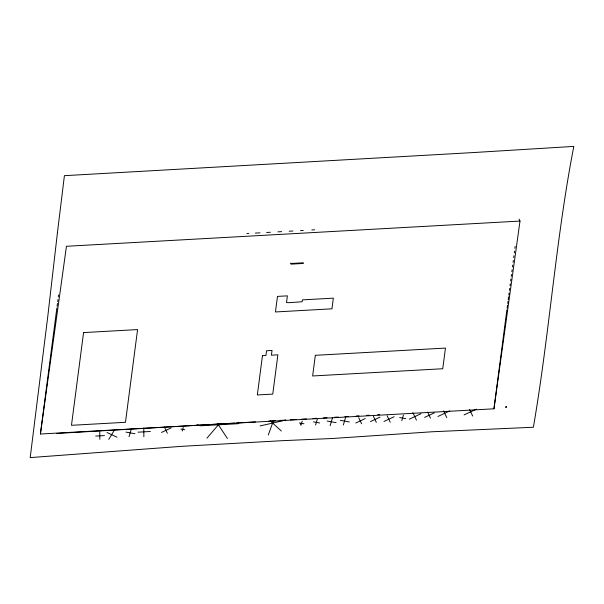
<?xml version="1.0" encoding="UTF-8"?>
<svg xmlns="http://www.w3.org/2000/svg" width="604" height="604" viewBox="0 0 604 604"><rect width="100%" height="100%" fill="white"/><g stroke="black" fill="none" stroke-linecap="round" stroke-linejoin="round"><path stroke-width="0.91" d="M519.1 219.101L519.999 221.064L493.959 408.802L40.408 434.019L56.852 308.055M57.093 306.19L57.463 303.389M57.705 301.524L57.946 299.652M58.316 296.858L58.558 294.986M291.03 263.487L290.947 264.144L303.276 263.465L303.367 262.8L291.03 263.487L290.803 262.982M493.959 408.802L506.869 309.897M507.111 308.025L507.481 305.231M507.722 303.367L507.964 301.494M508.206 299.629L508.576 296.828M508.817 294.963L509.059 293.099M509.429 290.298L509.67 288.433M510.033 285.632L510.282 283.767M510.644 280.966L510.886 279.101M511.256 276.3L511.497 274.435M511.86 271.634L512.109 269.769M512.471 266.976L512.713 265.103M513.083 262.31L513.324 260.437M513.687 257.644L513.936 255.771M514.298 252.978L514.54 251.113M514.91 248.312L515.152 246.447M40.408 434.019L66.448 246.281L519.999 221.064M129.03 436.745L131.476 428.447M182.212 431.037L183.254 427.511M302.211 421.177L300.996 425.299L300.369 423.925M315.59 425.012L317.251 419.38M330.154 425.654L332.6 417.364M343.366 424.959L345.813 416.669M401.773 420.724L403.434 415.084M268.289 434.963L273.355 421.079M108.78 439.357L114.428 430.108M206.923 438.194L219.033 424.046M161.495 432.449L171.015 427.994M355.764 423.011L365.284 418.557M370.456 421.6L379.984 417.145M383.978 421.486L394.17 416.707M409.24 419.206L420.965 413.71M424.627 417.387L434.155 412.925M437.93 416.473L449.784 410.924M464.114 414.903L476.413 409.15M260.128 425.933L285.632 420.105M56.648 433.461L234.677 423.079M236.564 422.966L245.035 422.475M246.923 422.362L255.401 421.871M268.84 421.086L275.409 420.701M280.105 420.429L285.737 420.105M290.433 419.825L296.066 419.501M301.698 419.168L306.394 418.897M312.963 418.512L316.723 418.293M323.291 417.908L327.051 417.689M334.563 417.251L338.316 417.032M344.884 416.654L348.644 416.435M356.156 415.997L358.972 415.831M366.485 415.393L369.301 415.227M377.749 414.737L379.622 414.623M246.862 233.574L248.75 233.469M255.333 233.099L260.037 232.842M266.628 232.472L270.388 232.261M277.916 231.845L281.683 231.634M289.21 231.219L292.97 231.007M300.498 230.592L303.321 230.434M311.792 229.958L314.616 229.807M196.964 424.974L198.059 424.914M200.566 425.797L238.225 423.706M138.082 432.177L150.381 431.49M95.719 436.065L104.462 435.582M399.682 417.568L405.82 418.678M340.294 420.324L349.316 421.954M327.081 421.018L336.103 422.649M313.499 421.864L319.629 422.974M299.471 422.996L303.955 423.804M180.906 429.066L184.741 429.761M125.957 432.102L134.979 433.74M106.983 432.479L116.942 437.19M270.313 420.973L281.343 430.999M217.546 423.54L227.421 438.504M469.587 409.542L472.675 416.035M443.585 410.939L446.771 417.643M427.579 412.064L430.478 418.157M412.872 412.645L416.443 420.158M387.134 415.779L390.244 422.309M373.408 416.277L376.307 422.377M358.716 417.689L361.615 423.781M164.447 427.126L167.346 433.219M143.797 428.032L143.865 436.737M99.773 431.883L99.826 439.312M57.425 232.714L47.791 316.33L30.2 457.598L181.683 446.333L281.977 440.701L332.366 438.496L432.147 431.769L533.377 427.247C549.474 333.982 555.748 239.343 573.8 146.402L473.189 152.57L64.409 175.673L57.425 232.714M83.571 332.585L71.468 425.307L125.466 422.302L137.576 329.58L83.571 332.585M262.461 355.673L257.334 394.956L272.766 394.102L277.893 354.812L271.415 355.175L272.026 350.448L266.553 350.758L265.934 355.477L262.461 355.673M277.478 296.398L275.447 311.958L331.958 308.818L333.348 298.157L302.393 299.878L302.151 301.728L289.233 302.687L286.507 302.596L287.391 295.847L277.478 296.398M315.333 355.318L312.638 375.975L442.755 368.742L445.45 348.085L315.333 355.318M506.182 406.507L505.533 407.353L506.62 407.292L506.182 406.507"/></g></svg>
